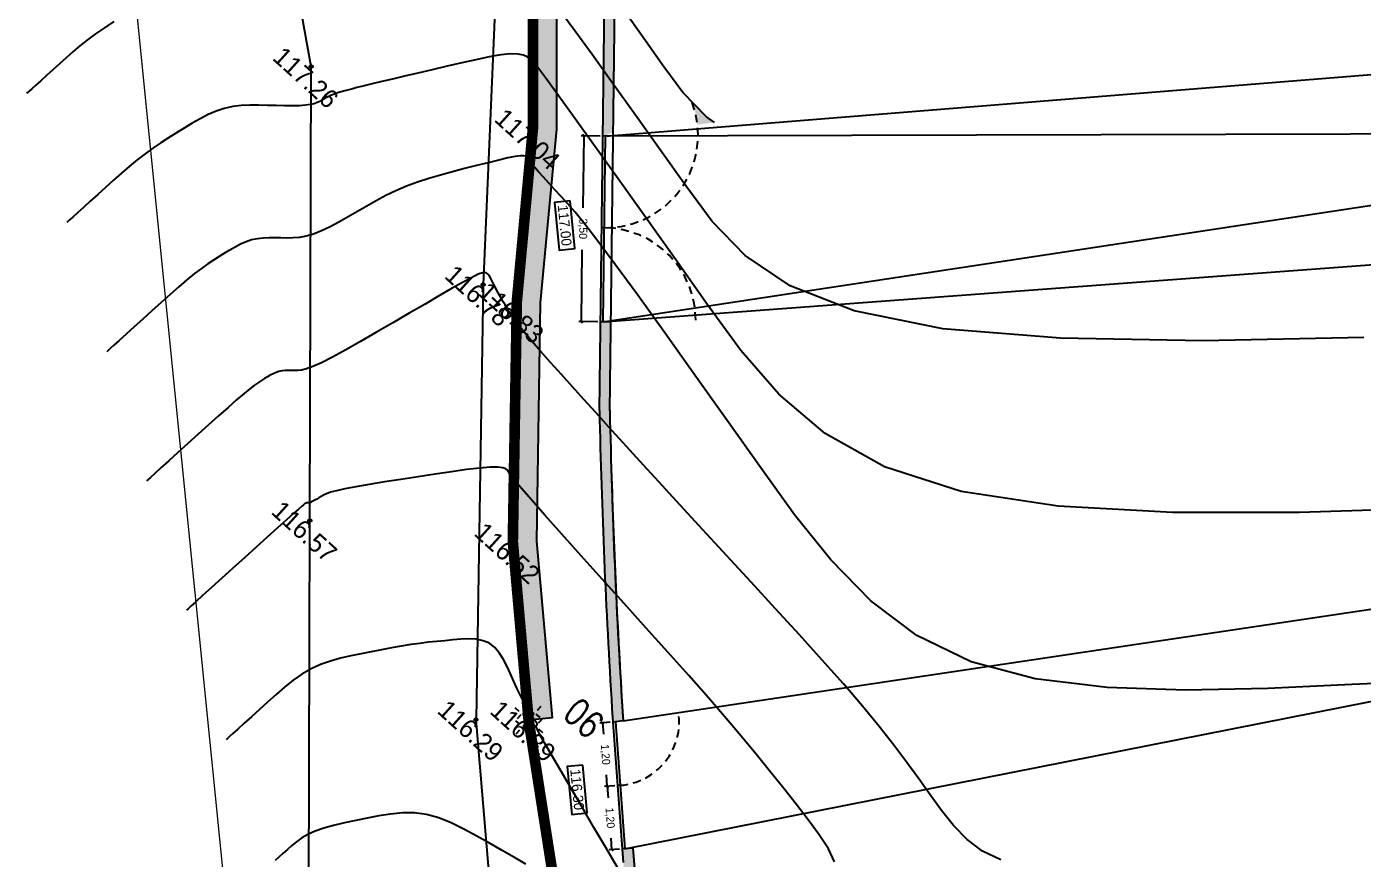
# Model space of a CAD drawing. Extents: x -85466713 to -87592, y -94413748 to -55832.
# Drawn here: x -196654.27 to -196629.07, y -55934.49 to -55918.78 of the extents above; entities that cross this region are included whole.
import ezdxf
from ezdxf.enums import TextEntityAlignment as Align

# ---------------------------------------------------------------- set-up
doc = ezdxf.new("R2010")
doc.units = 0
doc.header["$MEASUREMENT"] = 0
doc.header["$PDMODE"] = 34
doc.header["$PDSIZE"] = 0.05
doc.linetypes.add('ACAD_ISO04W100', pattern=[30, 24, -3, 0, -3])
doc.linetypes.add('DASHED', pattern=[70, 50, -20])
for name, color, linetype in [('0_coordinates', 1, 'Continuous'), ('0_PROP.aux', 6, 'Continuous'), ('0_PROP.aux.cotas', 30, 'Continuous'), ('0_PROP.corte', 10, 'Continuous'), ('0_PROP.trama', 251, 'Continuous'), ('0_PROP.vista4', 140, 'Continuous'), ('0_PROPfinal', 4, 'Continuous'), ('CV', 8, 'Continuous'), ('CVD', 6, 'Continuous'), ('LEVTP_BERMA', 6, 'Continuous'), ('LEVTP_EDIF', 3, 'Continuous'), ('LEVTP_MURO', 1, 'Continuous'), ('POINTS', 2, 'Continuous'), ('Z', 1, 'Continuous')]:
    doc.layers.add(name, color=color, linetype=linetype)
doc.layers.add('0_folha', color=7, linetype='Continuous', lineweight=9)
doc.layers.add('0_Limites_Terreno', color=30, linetype='DASHED', lineweight=35)
doc.styles.add('coordinates', font='romans', dxfattribs={"width": 0.8})
doc.styles.add('creativespace', font='GOTHIC.TTF')
doc.dimstyles.new('creativespace', dxfattribs={"dimtxt": 0.15, "dimasz": 0.05, "dimexe": 0.05, "dimexo": 0.05, "dimgap": 0.2, "dimtad": 0, "dimtoh": 1, "dimzin": 1, "dimtxsty": 'creativespace', "dimblk": 'OBLIQUE', "dimcen": 0, "dimclrd": 251, "dimclre": 256, "dimclrt": 30, "dimazin": 3, "dimtfac": 1, "dimtmove": 0, "dimatfit": 3, "dimldrblk": 'OBLIQUE', "dimfxl": 1, "dimlwd": -1, "dimlwe": -1, "dimarcsym": 0})

# ---------------------------------------------------------------- blocks, each defined once
blk = doc.blocks.new('_Oblique')
at = {"color": 0, "linetype": 'ByBlock', "lineweight": -2}
blk.add_line((-0.5, -0.5), (0.5, 0.5), dxfattribs=at)
blk = doc.blocks.new('*D141')
at = {"layer": '0_PROP.aux.cotas', "color": 251, "transparency": 16777216}
for p, q in [((-87805.21707470418, -65588.4900355509), (-87799.05497727293, -65594.0618287219)), ((-87792.2369099741, -65600.2267524737), (-87798.39900740536, -65594.6549593027))]:
    blk.add_line(p, q, dxfattribs=at)
at = {"layer": 'DEFPOINTS', "color": 0, "transparency": 16777216}
for p in [(-87805.21707470415, -65588.4900355509), (-87792.23690997408, -65600.2267524737), (-87792.23690997409, -65600.22675247371)]:
    blk.add_point(p, dxfattribs=at)
at = {"layer": '0_PROP.aux.cotas', "color": 251, "transparency": 16777216, "xscale": 0.05, "yscale": 0.05, "zscale": 0.05}
for p, rotation in [((-87805.21707470418, -65588.4900355509), 137.879987064216), ((-87792.2369099741, -65600.2267524737), 317.8799870642161)]:
    blk.add_blockref('_Oblique', p, dxfattribs=dict(at, rotation=rotation))
at = {"layer": '0_PROP.aux.cotas', "color": 30, "transparency": 16777216, "insert": (-87798.72699233913, -65594.3583940123), "char_height": 0.15, "attachment_point": 5, "rotation": 317.87998706421604, "style": 'creativespace'}
blk.add_mtext('17,50', dxfattribs=at)
blk = doc.blocks.new('*D164')
at = {"layer": '0_PROP.aux.cotas', "transparency": 16777216}
for p, q in [((-87820.23791385659, -65604.39490010693), (-87820.5091695417, -65604.63426000957)), ((-87817.92178744974, -65607.01966076402), (-87818.19304313486, -65607.25902066665))]:
    blk.add_line(p, q, dxfattribs=at)
at = {"layer": '0_PROP.aux.cotas', "color": 251, "transparency": 16777216}
for p, q in [((-87820.4716787907, -65604.60117763377), (-87819.5752834611, -65605.6170216686)), ((-87818.15555238385, -65607.22593829085), (-87819.05194771344, -65606.21009425602))]:
    blk.add_line(p, q, dxfattribs=at)
at = {"layer": 'DEFPOINTS', "color": 0, "transparency": 16777216}
for p in [(-87820.4716787907, -65604.60117763375), (-87820.20042310558, -65604.36181773113), (-87817.88429669873, -65606.98657838821)]:
    blk.add_point(p, dxfattribs=at)
at = {"layer": '0_PROP.aux.cotas', "color": 251, "transparency": 16777216, "xscale": 0.05, "yscale": 0.05, "zscale": 0.05}
for p, rotation in [((-87820.4716787907, -65604.60117763377), 131.4256430822428), ((-87818.15555238385, -65607.22593829085), 311.4256430822428)]:
    blk.add_blockref('_Oblique', p, dxfattribs=dict(at, rotation=rotation))
at = {"layer": '0_PROP.aux.cotas', "color": 30, "transparency": 16777216, "insert": (-87819.31361558726, -65605.91355796231), "char_height": 0.15, "attachment_point": 5, "rotation": 311.4256430822428, "style": 'creativespace'}
blk.add_mtext('3,50', dxfattribs=at)
blk = doc.blocks.new('*D165')
at = {"layer": '0_PROP.aux.cotas', "transparency": 16777216}
for p, q in [((-87812.6778923293, -65612.4644968251), (-87812.81436636759, -65612.607556801)), ((-87811.80931303212, -65613.29309003243), (-87811.9457870704, -65613.43615000832))]:
    blk.add_line(p, q, dxfattribs=at)
at = {"layer": '0_PROP.aux.cotas', "color": 251, "transparency": 16777216}
for p, q in [((-87812.77985359258, -65612.57137851519), (-87812.62363993867, -65612.72040068616)), ((-87811.9112742954, -65613.39997172252), (-87812.0674879493, -65613.25094955156))]:
    blk.add_line(p, q, dxfattribs=at)
at = {"layer": 'DEFPOINTS', "color": 0, "transparency": 16777216}
for p in [(-87812.6433795543, -65612.42831853931), (-87811.9112742954, -65613.39997172252), (-87811.77480025713, -65613.25691174663)]:
    blk.add_point(p, dxfattribs=at)
at = {"layer": '0_PROP.aux.cotas', "color": 251, "transparency": 16777216, "xscale": 0.05, "yscale": 0.05, "zscale": 0.05}
for p, rotation in [((-87812.77985359258, -65612.57137851519), 136.3496626950726), ((-87811.9112742954, -65613.39997172252), 316.3496626950726)]:
    blk.add_blockref('_Oblique', p, dxfattribs=dict(at, rotation=rotation))
at = {"layer": '0_PROP.aux.cotas', "color": 30, "transparency": 16777216, "insert": (-87812.34556394399, -65612.98567511886), "char_height": 0.15, "attachment_point": 5, "rotation": 316.34966269507265, "style": 'creativespace'}
blk.add_mtext('1,20', dxfattribs=at)
blk = doc.blocks.new('*D166')
at = {"layer": '0_PROP.aux.cotas', "transparency": 16777216}
for p, q in [((-87811.8093130321, -65613.29309003243), (-87811.94578707042, -65613.43615000835)), ((-87810.94103417335, -65614.12139663233), (-87811.07750821166, -65614.26445660825))]:
    blk.add_line(p, q, dxfattribs=at)
at = {"layer": '0_PROP.aux.cotas', "color": 251, "transparency": 16777216}
for p, q in [((-87811.91127429542, -65613.39997172255), (-87811.75521086073, -65613.54885058981)), ((-87811.04299543666, -65614.22827832245), (-87811.19905887135, -65614.0793994552))]:
    blk.add_line(p, q, dxfattribs=at)
at = {"layer": 'DEFPOINTS', "color": 0, "transparency": 16777216}
for p in [(-87811.77480025713, -65613.25691174663), (-87810.90652139837, -65614.08521834655), (-87811.04299543668, -65614.22827832247)]:
    blk.add_point(p, dxfattribs=at)
at = {"layer": '0_PROP.aux.cotas', "color": 251, "transparency": 16777216, "xscale": 0.05, "yscale": 0.05, "zscale": 0.05}
for p, rotation in [((-87811.91127429542, -65613.39997172255), 136.3496626966588), ((-87811.04299543666, -65614.22827832245), 316.3496626966588)]:
    blk.add_blockref('_Oblique', p, dxfattribs=dict(at, rotation=rotation))
at = {"layer": '0_PROP.aux.cotas', "color": 30, "transparency": 16777216, "insert": (-87811.47713486603, -65613.81412502252), "char_height": 0.15, "attachment_point": 5, "rotation": 316.3496626966588, "style": 'creativespace'}
blk.add_mtext('1,20', dxfattribs=at)
blk = doc.blocks.new('mk_02')
at = {"linetype": 'ACAD_ISO04W100', "ltscale": 0.001}
for points in [[(-0.25, 0.25), (0, 0.25), (0, 0), (-0.25, 0)], [(0.25, -0.25), (0, -0.25), (0, 0), (0.25, 0)]]:
    blk.add_hatch(color=9, dxfattribs=at).paths.add_polyline_path(points)
for p, q in [((0, -0.5), (0, 0.5)), ((-0.5, 0), (0.5, 0)), ((-0.25, 0.25), (0.25, 0.25)), ((-0.25, 0.25), (-0.25, -0.25)), ((0.25, 0.25), (0.25, -0.25)), ((-0.25, -0.25), (0.25, -0.25))]:
    blk.add_line(p, q, dxfattribs=at)
blk = doc.blocks.new('20240619.EP_LA_V04s.muro')
at = {"layer": '0_PROP.trama'}
h = blk.add_hatch(color=256, dxfattribs=at)
h.dxf.hatch_style = 1
edge = h.paths.add_edge_path()
edge.add_line((-87812.6433795543, -65612.42831853931), (-87812.51844189655, -65612.28171976692))
edge.add_arc((-87704.14765399089, -65501.4081540243), 155.0392700311026, 223.8976485634946, 225.6540299730254, ccw=False)
edge.add_line((-87815.86578429029, -65608.90808246234), (-87816.01011405612, -65609.04653432651))
edge.add_arc((-87722.83421558904, -65519.65205784616), 129.1244379671906, 223.8134518173412, 225.9310006975266)
edge = h.paths.add_edge_path()
edge.add_line((-87810.77080004157, -65613.94294737486), (-87810.90652139836, -65614.08521834655))
edge.add_arc((-87718.16673759412, -65515.24201291452), 135.5383589989754, 226.8247030543718, 233.0253626053064)
edge.add_line((-87799.6878340959, -65623.52385619991), (-87799.56751517074, -65623.36409589119))
edge.add_arc((-87717.45314874478, -65514.3448555183), 136.4842992619217, 226.8646259028792, 233.0125803918554, ccw=False)
h.paths.add_polyline_path([(-87820.69944182342, -65603.50202374249), (-87820.69069029778, -65603.50394451628), (-87824.7609922158, -65598.8912566276), (-87824.9109552192, -65599.02358613157), (-87820.20042311444, -65604.36181774843), (-87820.10508706793, -65604.17557893261)])
edge = h.paths.add_edge_path()
edge.add_line((-87819.024645367, -65603.0026795664), (-87818.8114989262, -65602.75357224893))
edge.add_line((-87818.8114989262, -65602.75357224893), (-87818.99399999989, -65602.78000000003))
edge.add_line((-87818.99399999989, -65602.78000000003), (-87819.3774974493, -65602.75423376515))
edge.add_line((-87819.3774974493, -65602.75423376517), (-87819.38079857561, -65602.76068251021))
edge.add_arc((-87820.17594142118, -65604.31399279949), 1.744999999905353, 48.717779373311885, 62.89199661738752, ccw=False)
h = blk.add_hatch(color=256, dxfattribs=at)
h.dxf.hatch_style = 1
h.paths.add_polyline_path([(-87816.6320383503, -65608.11142695553), (-87817.73830107918, -65606.85774976057), (-87817.88429669874, -65606.9865783882), (-87816.77584229941, -65608.24273930352, 0.00203490478042452), (-87816.0101592119, -65609.04657764325), (-87815.86964777723, -65608.91178860686, -0.002029024396710878)])
at = {"layer": 'LEVTP_EDIF', "linetype": 'Continuous'}
h = blk.add_hatch(dxfattribs=at)
h.set_pattern_fill('GRAVEL', color=5, scale=0.5999999999999999, angle=1.858080044910986e-10)
h.set_pattern_definition([(228.0127875041858, (70.15198382313247, 54.19177823541395), (-4.799999999982525, -5.400000000015568), [0.08072159999999999, -7.991452828244219]), (184.9697407281858, (70.0979838231433, 54.13177823539445), (7.199999999998039, 0.6000000000233698), [0.1385208, -13.713554856738]), (132.5104470781858, (69.95998382315156, 54.11977823540656), (6.000000000021473, -6.599999999980461), [0.09767279999999998, -9.669619557659818]), (267.2736890061857, (69.72598382312572, 53.96977823541238), (0.5999999999611001, 12.00000000000195), [0.1261427999999999, -12.48813482497739]), (292.8336541781858, (69.71998382314632, 53.84377823539398), (-3.000000000023341, 7.199999999990288), [0.1236929999999999, -12.24562387685297]), (357.2736890061857, (69.767983823127, 53.72977823540714), (-12.00000000000196, 0.599999999961101), [0.1261427999999998, -12.48813482497739]), (37.6942404668858, (69.89398382313084, 53.72377823541319), (-7.799999999980542, -6.000000000025278), [0.1668174, -16.5149091293496]), (72.25532837508581, (70.02598382312863, 53.82577823539759), (4.199999999957209, 13.20000000001362), [0.1574927999999998, -15.59179289808803]), (121.4295656151858, (70.0739838231384, 53.97577823542088), (-4.800000000025307, 7.799999999984426), [0.12657, -12.5304438658374]), (175.2363583091858, (70.00798382314679, 54.0837782354065), (6.600000000001936, -0.5999999999786203), [0.1444992, -7.08045754727538]), (222.3974377981858, (69.863983823132, 54.09577823540894), (-7.199999999978575, -6.600000000023332), [0.1868688, -18.50002500287694]), (138.8140748341858, (70.31998382315214, 53.96377823541843), (-4.200000000011694, 3.59999999998638), [0.06378059999999994, -6.314306887640816]), (171.4692343901858, (70.27198382314236, 54.00577823539788), (7.800000000003889, -1.199999999974702), [0.1213422, -12.0129068496942]), (225.0000000001858, (70.15198382314702, 54.02377823542338), (1.945665850655587e-12, -0.5999999999999598), [0.08485259999999997, -0.7636755374238599]), (203.1985905141858, (70.10998382314574, 54.09577823540894), (2.999999999996102, 1.200000000009714), [0.04569479999999997, -4.523769063518336]), (291.8014094861858, (70.06798382312991, 54.07777823540528), (-0.6000000000056478, 1.799999999998116), [0.06462179999999998, -3.1664770842807]), (30.96375653228579, (70.0919838231348, 54.0177782354076), (1.79999999999614, 1.200000000005825), [0.1049574, -3.393613736907179]), (161.5650511771858, (70.18198382314586, 54.07177823541133), (1.200000000001952, -0.5999999999960945), [0.07589459999999995, -1.821471996101039]), (16.38954033418579, (69.71998382313177, 54.077778235398), (5.999999999994142, 1.800000000019484), [0.10632, -10.52570708800164]), (70.34617594208581, (69.82198382314527, 54.10777823538956), (-2.39999999997933, -6.60000000000982), [0.08919659999999996, -8.830444648391396]), (293.1985905141857, (70.18198382314586, 54.19177823540667), (-1.200000000009711, 2.999999999996104), [0.09138899999999997, -4.478074863518338]), (343.6104596661858, (70.21798382315319, 54.10777823540411), (-6.000000000005816, 1.799999999980568), [0.10632, -10.52570708800139]), (339.4439547801857, (69.71998382313177, 53.70577823540225), (-3.000000000003913, 1.199999999990286), [0.1025279999999999, -5.023874247190493]), (294.7751405691858, (69.81598382313678, 53.66977823539492), (-3.000000000021406, 6.599999999990271), [0.08590679999999994, -8.504785837965592]), (66.80140948658581, (70.18798382312525, 53.59177823539358), (1.19999999999026, 3.000000000003873), [0.09138899999999994, -4.478074863518336]), (17.35402463648581, (70.22398382314714, 53.67577823541069), (-7.799999999992203, -2.400000000025272), [0.1005786, -9.957254168544]), (69.44395478058581, (69.89398382314539, 53.59177823540813), (-1.199999999990276, -3.000000000003864), [0.05126399999999997, -5.075138247190496]), (101.3099324741858, (70.15198382314702, 53.5917782354154), (-0.6000000000077612, 2.399999999998061), [0.03059399999999999, -3.028817708155679]), (165.9637565321858, (70.14598382313852, 53.62177823541424), (1.800000000001921, -0.5999999999941634), [0.123693, -2.35017037537062]), (186.0090059571858, (70.02598382312863, 53.65177823539852), (5.999999999998082, 0.6000000000194472), [0.11463, -11.34835390472568]), (303.6900675261858, (70.0919838231348, 53.96377823541116), (-0.6000000000038836, 1.199999999998046), [0.0865331999999999, -2.076797565278397]), (353.1572265871857, (70.13998382313002, 53.89177823540376), (10.2000000000039, -1.199999999966955), [0.1510763999999999, -14.95653757441698]), (60.9453959010858, (70.28998382313875, 53.87377823541465), (-2.399999999986365, -4.200000000007768), [0.06177359999999999, -6.1156044845922]), (90, (70.31998382313759, 53.92777823539654), (-0.6000000000019455, 0.5999999999980542), [0.03599999999999998, -0.5639999999999997]), (120.2564371641858, (70.01398382312618, 53.66977823540947), (2.400000000013625, -4.199999999992222), [0.08335439999999995, -8.252111993669875]), (48.0127875043858, (69.97198382313945, 53.74177823538776), (4.799999999982488, 5.400000000015551), [0.1614432, -7.910731228244217]), (1.858048239364172e-10, (70.07998382313235, 53.86177823539765), (0.5999999999980543, 0.6000000000019458), [0.1559999999999999, -0.4439999999999999]), (325.3048464691859, (70.23598382314958, 53.86177823540493), (6.000000000013702, -4.199999999980436), [0.09486839999999995, -9.391964580505192]), (254.0546040991858, (70.31398382314364, 53.80777823540848), (-0.5999999999922396, -2.400000000001948), [0.08736119999999999, -4.280704733568299]), (207.6459753641858, (70.28998382313875, 53.72377823541319), (-11.39999999998051, -6.000000000036997), [0.142239, -14.08168450935564]), (175.4260787401858, (70.16398382314947, 53.6577782354143), (-7.800000000001917, 0.5999999999747057), [0.1504794, -14.89744404478134])])
h.paths.add_polyline_path([(-87825.18458766848, -65600.14966508641), (-87824.37208262112, -65599.13175145964), (-87824.73314082467, -65598.85493005376), (-87824.8849999999, -65599.05300000007), (-87825.77499999988, -65600.16800000006), (-87821.28199999988, -65605.13100000005), (-87819.30999999985, -65607.76400000002), (-87816.32299999986, -65611.17700000003), (-87813.84899999984, -65613.46800000002), (-87813.54324775725, -65613.13782494623), (-87815.99992235086, -65610.8628688048), (-87818.96008898978, -65607.48052908649), (-87820.93435922428, -65604.84449788596)])
at = {"layer": '0_folha'}
blk.add_line((-87766.48383271882, -65664.44762647664), (-87843.7766114021, -65594.50269956491), dxfattribs=at)
at = {"layer": '0_Limites_Terreno', "ltscale": 0.02, "const_width": 0.2, "flags": 128}
blk.add_lwpolyline([(-87781.7809999999, -65601.29000000004), (-87775.5119999999, -65593.67300000004), (-87769.8259999999, -65586.05500000004), (-87769.14541639692, -65585.07488498781), (-87800.25799999994, -65566.9320000001), (-87824.8849999999, -65599.05300000004), (-87825.77499999989, -65600.16800000005), (-87821.2819999999, -65605.13100000004), (-87819.3099999999, -65607.76400000004), (-87816.3229999999, -65611.17700000004), (-87813.8489999999, -65613.46800000004), (-87811.4699999999, -65615.39200000005), (-87806.5769999999, -65618.91200000004), (-87801.0909999999, -65622.49700000005), (-87799.78743427807, -65623.34885619997), (-87798.53999999989, -65622.93500000004), (-87796.1679999999, -65620.22000000004), (-87792.1579999999, -65615.61900000005), (-87787.5719999999, -65608.83700000004)], close=True, dxfattribs=at)
at = {"layer": '0_PROP.aux', "linetype": 'DASHED', "ltscale": 0.003}
for centre, radius, start, end in [((-87820.17594142124, -65604.31399279957), 1.745, 311.4256433782842, 62.89199661624082), ((-87817.86665534625, -65606.93100153765), 1.745, 42.10569963270952, 131.4256445712114), ((-87812.60994986366, -65612.39327560517), 1.200415219255521, 316.349662705738, 50.63836614153852)]:
    blk.add_arc(centre, radius, start, end, dxfattribs=at)
at = {"layer": '0_PROP.aux.cotas'}
for points in [[(-87819.83893929508, -65605.67960879933), (-87820.03630740137, -65605.89771081229), (-87819.36836141408, -65606.50882562187), (-87819.17099330778, -65606.29072360888)], [(-87812.52293719689, -65613.41251008515), (-87812.72030530318, -65613.63061209812), (-87812.05235931589, -65614.2417269077), (-87811.85499120959, -65614.0236248947)]]:
    blk.add_lwpolyline(points, close=True, dxfattribs=at)
at = {"layer": '0_PROP.corte', "linetype": 'Continuous'}
for points in [[(-87816.77584229938, -65608.24273930355), (-87824.91808035875, -65599.01551153522)], [(-87816.62984667982, -65608.11391067592), (-87824.77208473919, -65598.88668290761)], [(-87817.84680594761, -65606.95349601253), (-87820.17594142124, -65604.31399279957)], [(-87819.02136649915, -65605.62242000399), (-87819.05885724998, -65605.65550237997)], [(-87817.73830107918, -65606.85774976059), (-87817.88429669874, -65606.98657838821)], [(-87812.82899481233, -65612.25124830232), (-87810.72060570192, -65614.26257519086)], [(-87812.5184418961, -65612.28171976638), (-87812.6433795543, -65612.4283185393)], [(-87812.60994986366, -65612.39327560517), (-87810.87309170746, -65614.05017541209)], [(-87811.74137056622, -65613.22186881216), (-87811.77480025712, -65613.2569117466)], [(-87810.77080004157, -65613.94294737486), (-87810.90652139836, -65614.08521834653)]]:
    blk.add_lwpolyline(points, dxfattribs=at)
for centre, radius, start, end in [((-87717.63715003777, -65514.57638510625), 136.1939498133252, 223.3742244969445, 225.8401109706687), ((-87717.63715000093, -65514.57638507024), 136.3886587147308, 223.3742244973074, 225.7376006886203), ((-87709.18071360659, -65506.16693625262), 148.1183086874013, 223.9211266378817, 225.7596195425816), ((-87717.02998137688, -65513.84164037816), 137.1408500278946, 226.8791828750208, 232.9978499387523)]:
    blk.add_arc(centre, radius, start, end, dxfattribs=at)
at = {"layer": '0_PROP.vista4', "linetype": 'Continuous'}
for points in [[(-87804.16696016923, -65587.33033000457), (-87820.16107455692, -65604.3308407402)], [(-87817.84681681034, -65606.95350559738), (-87802.8224052187, -65588.54679995184), (-87820.20042311442, -65604.36181774843)], [(-87817.84680594761, -65606.95349601253), (-87801.47848251084, -65589.76383995295)], [(-87812.51844189655, -65612.28171976692), (-87797.21333572463, -65593.6235198002)], [(-87810.87309170746, -65614.05017541209), (-87796.2861464056, -65594.46257768659)]]:
    blk.add_lwpolyline(points, dxfattribs=at)
at = {"layer": 'CV', "linetype": 'Continuous'}
for points in [[(-87807.77999999985, -65611.58000000002, 0), (-87808.02499999983, -65611.476, 0), (-87808.33099999985, -65611.39300000001, 0), (-87808.67699999985, -65611.323, 0), (-87809.04199999984, -65611.25900000002, 0), (-87809.04199999984, -65611.25900000002, 0), (-87809.41299999985, -65611.19700000001, 0), (-87809.79399999985, -65611.13500000001, 0), (-87810.19499999986, -65611.073, 0), (-87810.62599999984, -65611.01000000001, 0), (-87811.09699999985, -65610.94700000001, 0), (-87811.09699999985, -65610.94700000001, 0), (-87811.61499999985, -65610.88400000002, 0), (-87812.17199999985, -65610.82000000004, 0), (-87812.75999999983, -65610.75700000001, 0), (-87813.36799999984, -65610.69300000003, 0), (-87813.98499999984, -65610.62900000002, 0), (-87813.98499999984, -65610.62900000002, 0), (-87814.60099999985, -65610.56600000002, 0), (-87815.19299999987, -65610.50400000004, 0), (-87815.73799999987, -65610.44700000001, 0), (-87816.21399999986, -65610.39600000004, 0), (-87816.59599999984, -65610.35300000003, 0), (-87816.59599999984, -65610.35300000003, 0), (-87816.86899999986, -65610.32000000004, 0), (-87817.04899999985, -65610.29600000003, 0), (-87817.15899999985, -65610.27800000002, 0), (-87817.22199999985, -65610.26400000005, 0), (-87817.26199999984, -65610.25200000004, 0), (-87817.26199999984, -65610.25200000004, 0), (-87817.29999999987, -65610.24200000003, 0), (-87817.34399999987, -65610.24300000005, 0), (-87817.40099999985, -65610.26500000001, 0), (-87817.47899999986, -65610.31900000005, 0), (-87817.58499999988, -65610.41500000004, 0), (-87817.58499999988, -65610.41500000004, 0), (-87817.72199999983, -65610.56100000005, 0), (-87817.88599999985, -65610.74900000004, 0), (-87818.07099999985, -65610.97000000003, 0), (-87818.26899999985, -65611.21200000006, 0), (-87818.47499999986, -65611.46400000007, 0), (-87818.47499999986, -65611.46400000007, 0), (-87818.67999999985, -65611.71600000004, 0), (-87818.87699999983, -65611.96100000004, 0), (-87819.05899999986, -65612.18900000004, 0), (-87819.21799999985, -65612.39100000006, 0), (-87819.34699999983, -65612.56100000005, 0), (-87819.34699999983, -65612.56100000005, 0), (-87819.43899999984, -65612.69200000004, 0), (-87819.50099999984, -65612.78900000005, 0), (-87819.53999999983, -65612.86200000005, 0), (-87819.56399999984, -65612.91800000003, 0), (-87819.57999999984, -65612.96600000004, 0), (-87819.57999999984, -65612.96600000004, 0), (-87819.59499999986, -65613.01200000005, 0), (-87819.60899999984, -65613.05700000003, 0), (-87819.62299999985, -65613.09800000003, 0), (-87819.63499999983, -65613.13400000005, 0), (-87819.64599999983, -65613.16300000003, 0), (-87819.64599999983, -65613.16300000003, 0), (-87819.65499999984, -65613.18500000006, 0), (-87819.66299999984, -65613.20000000004, 0), (-87819.66899999985, -65613.21000000005, 0), (-87819.67499999984, -65613.21600000004, 0), (-87819.67999999985, -65613.22100000005, 0), (-87819.67999999985, -65613.22100000005, 0), (-87819.68599999984, -65613.22600000005, 0), (-87819.69099999983, -65613.23000000004, 0), (-87819.69599999985, -65613.23500000004, 0), (-87819.69999999984, -65613.24000000005, 0), (-87819.70399999984, -65613.24600000004, 0), (-87819.70399999984, -65613.24600000004, 0), (-87819.70799999985, -65613.25200000004, 0), (-87819.70999999985, -65613.25800000003, 0), (-87819.71299999984, -65613.26500000004, 0), (-87819.71499999982, -65613.27200000003, 0), (-87819.71699999983, -65613.27900000007, 0), (-87819.71699999983, -65613.27900000007, 0), (-87819.71999999986, -65613.28800000003, 0), (-87819.72299999985, -65613.30800000005, 0), (-87819.72899999985, -65613.35200000004, 0), (-87819.73699999985, -65613.43000000002, 0), (-87819.75099999983, -65613.55400000006, 0), (-87819.75099999983, -65613.55400000006, 0), (-87819.76899999985, -65613.73300000004, 0), (-87819.79199999984, -65613.95800000004, 0), (-87819.81899999984, -65614.21700000006, 0), (-87819.84699999983, -65614.49900000007, 0), (-87819.87699999983, -65614.79300000006, 0), (-87819.87699999983, -65614.79300000006, 0), (-87819.90599999984, -65615.08700000003, 0), (-87819.93499999982, -65615.36900000006, 0), (-87819.96099999984, -65615.62800000003, 0), (-87819.98299999985, -65615.85100000002, 0), (-87820.00099999981, -65616.02600000004, 0), (-87820.00099999981, -65616.02600000004, 0), (-87820.01299999983, -65616.14700000003, 0), (-87820.01999999984, -65616.22000000006, 0), (-87820.02399999983, -65616.25700000004, 0)], [(-87807.00799999989, -65597.549, 0), (-87809.22199999989, -65599.62900000002, 0), (-87811.24399999989, -65601.39800000002, 0), (-87813.00999999986, -65602.75300000003, 0), (-87813.00999999986, -65602.75300000003, 0), (-87814.47599999988, -65603.62500000003, 0), (-87815.68499999987, -65604.08300000001, 0), (-87816.70199999987, -65604.23000000004, 0), (-87817.59099999987, -65604.17000000004, 0), (-87818.41499999986, -65604.00600000005, 0), (-87818.41499999986, -65604.00600000005, 0), (-87819.22499999989, -65603.82700000005, 0), (-87820.00699999987, -65603.65400000007, 0), (-87820.73599999986, -65603.49400000006, 0), (-87821.38499999986, -65603.35500000004, 0), (-87821.92599999986, -65603.24200000003, 0), (-87821.92599999986, -65603.24200000003, 0), (-87822.34299999988, -65603.16000000006, 0)], [(-87810.74099999983, -65614.40700000004, 0), (-87811.15699999983, -65614.27500000002, 0), (-87811.57799999985, -65614.14300000001, 0), (-87811.57799999985, -65614.14300000001, 0), (-87811.99799999985, -65614.011, 0), (-87812.40099999984, -65613.88500000001, 0), (-87812.76899999983, -65613.76800000001, 0), (-87813.08699999984, -65613.66600000003, 0), (-87813.33599999984, -65613.58500000002, 0), (-87813.33599999984, -65613.58500000002, 0), (-87813.50599999983, -65613.52700000003, 0), (-87813.60699999984, -65613.48900000003, 0), (-87813.65699999983, -65613.46600000001, 0), (-87813.67299999985, -65613.45400000003, 0), (-87813.67199999985, -65613.44600000003, 0), (-87813.67199999985, -65613.44600000003, 0), (-87813.66799999985, -65613.43900000001, 0), (-87813.66599999984, -65613.43200000003, 0), (-87813.66599999984, -65613.426, 0), (-87813.67099999984, -65613.41900000002, 0), (-87813.68099999984, -65613.41300000003, 0), (-87813.68099999984, -65613.41300000003, 0), (-87813.69799999984, -65613.40700000004, 0), (-87813.72099999983, -65613.40100000001, 0), (-87813.74799999985, -65613.39600000001, 0), (-87813.77799999985, -65613.39100000003, 0), (-87813.80899999985, -65613.38500000001, 0), (-87813.80899999985, -65613.38500000001, 0), (-87813.84199999983, -65613.38000000003, 0), (-87813.87799999985, -65613.37200000003, 0), (-87813.92399999984, -65613.35900000003, 0), (-87813.98299999985, -65613.34000000003, 0), (-87814.05999999984, -65613.31200000003, 0), (-87814.05999999984, -65613.31200000003, 0), (-87814.15799999985, -65613.27400000003, 0), (-87814.27399999984, -65613.22600000002, 0), (-87814.40299999985, -65613.17200000005, 0), (-87814.54199999984, -65613.11300000004, 0), (-87814.68399999985, -65613.05200000003, 0), (-87814.68399999985, -65613.05200000003, 0), (-87814.82699999983, -65612.99200000003, 0), (-87814.96899999984, -65612.93900000001, 0), (-87815.10699999984, -65612.90000000002, 0), (-87815.24099999983, -65612.88100000002, 0), (-87815.36799999984, -65612.89000000004, 0), (-87815.36799999984, -65612.89000000004, 0), (-87815.48799999987, -65612.93200000003, 0), (-87815.60199999984, -65613.00100000002, 0), (-87815.71099999984, -65613.09100000004, 0), (-87815.81699999984, -65613.19500000004, 0), (-87815.92099999984, -65613.30600000004, 0), (-87815.92099999984, -65613.30600000004, 0), (-87816.02499999983, -65613.41800000003, 0), (-87816.12899999984, -65613.53200000004, 0), (-87816.23499999984, -65613.65000000002, 0), (-87816.34199999983, -65613.77400000003, 0), (-87816.45199999983, -65613.90500000003, 0), (-87816.45199999983, -65613.90500000003, 0), (-87816.56399999984, -65614.04500000004, 0), (-87816.67899999984, -65614.19300000003, 0), (-87816.79499999984, -65614.34600000002, 0), (-87816.91199999984, -65614.50400000004, 0), (-87817.02999999984, -65614.66300000003, 0), (-87817.02999999984, -65614.66300000003, 0), (-87817.14699999984, -65614.82200000004, 0), (-87817.25999999983, -65614.98400000003, 0), (-87817.36599999983, -65615.15000000002, 0), (-87817.45999999985, -65615.32300000003, 0), (-87817.53899999984, -65615.50300000003, 0), (-87817.53899999984, -65615.50300000003, 0), (-87817.59899999984, -65615.69400000005, 0), (-87817.64399999983, -65615.89200000002, 0), (-87817.67799999984, -65616.09700000004, 0), (-87817.70399999982, -65616.30600000004, 0), (-87817.72599999982, -65616.51800000004, 0), (-87817.72599999982, -65616.51800000004, 0), (-87817.74699999983, -65616.72800000003, 0), (-87817.76699999982, -65616.92900000003, 0), (-87817.78599999982, -65617.11400000006, 0), (-87817.80199999982, -65617.27400000003, 0), (-87817.81399999984, -65617.39900000006, 0), (-87817.81399999984, -65617.39900000006, 0), (-87817.82299999983, -65617.48500000004, 0), (-87817.82799999983, -65617.53700000004, 0), (-87817.83099999983, -65617.56400000004, 0)], [(-87803.85099999988, -65599.02900000001, 0), (-87805.69599999988, -65600.80799999999, 0), (-87807.47399999987, -65602.41700000002, 0), (-87809.15099999987, -65603.774, 0), (-87810.69199999986, -65604.79300000003, 0), (-87810.69199999986, -65604.79300000003, 0), (-87812.07699999986, -65605.41900000002, 0), (-87813.32599999986, -65605.70800000001, 0), (-87814.47499999987, -65605.74400000004, 0), (-87815.55599999987, -65605.611, 0), (-87816.60299999987, -65605.39300000004, 0), (-87816.60299999987, -65605.39300000004, 0), (-87817.63899999988, -65605.16400000005, 0), (-87818.63499999986, -65604.94300000003, 0), (-87819.55199999988, -65604.74000000005, 0), (-87820.35299999989, -65604.56400000004, 0), (-87820.99699999986, -65604.42500000005, 0), (-87820.99699999986, -65604.42500000005, 0), (-87821.4579999999, -65604.32700000005, 0), (-87821.76299999989, -65604.26500000004, 0), (-87821.94999999987, -65604.23100000006, 0), (-87822.05999999988, -65604.21400000007, 0), (-87822.12999999989, -65604.20600000003, 0), (-87822.12999999989, -65604.20600000003, 0), (-87822.19399999987, -65604.20200000005, 0), (-87822.26199999986, -65604.20700000005, 0), (-87822.33799999987, -65604.23200000005, 0), (-87822.42599999986, -65604.28500000006, 0), (-87822.53099999987, -65604.37800000006, 0), (-87822.53099999987, -65604.37800000006, 0), (-87822.65299999987, -65604.51500000004, 0), (-87822.79199999984, -65604.69100000005, 0), (-87822.94299999988, -65604.89700000006, 0), (-87823.10199999987, -65605.12100000004, 0), (-87823.26499999987, -65605.35600000006, 0), (-87823.26499999987, -65605.35600000006, 0), (-87823.4279999999, -65605.59000000005, 0), (-87823.58599999986, -65605.81800000006, 0), (-87823.73399999987, -65606.03300000005, 0), (-87823.86799999987, -65606.22600000005, 0), (-87823.98299999988, -65606.39300000004, 0), (-87823.98299999988, -65606.39300000004, 0), (-87824.07499999987, -65606.52700000006, 0), (-87824.14699999985, -65606.63500000004, 0), (-87824.20499999987, -65606.72100000005, 0), (-87824.25399999987, -65606.79400000005, 0), (-87824.29799999986, -65606.86100000006, 0), (-87824.29799999986, -65606.86100000006, 0), (-87824.33999999985, -65606.92600000006, 0), (-87824.38199999987, -65606.99000000008, 0), (-87824.42099999987, -65607.05200000005, 0), (-87824.45699999986, -65607.11300000007, 0), (-87824.48799999988, -65607.17000000007, 0), (-87824.48799999988, -65607.17000000007, 0), (-87824.51399999988, -65607.22300000006, 0), (-87824.53599999986, -65607.27300000007, 0), (-87824.55399999986, -65607.32100000005, 0), (-87824.56899999987, -65607.36700000006, 0), (-87824.58399999987, -65607.41200000007, 0), (-87824.58399999987, -65607.41200000007, 0), (-87824.59899999987, -65607.45800000007, 0), (-87824.61899999986, -65607.50600000005, 0), (-87824.64699999987, -65607.55900000007, 0), (-87824.68899999987, -65607.62000000005, 0), (-87824.74799999988, -65607.69100000005, 0), (-87824.74799999988, -65607.69100000005, 0), (-87824.82799999986, -65607.77300000007, 0), (-87824.92599999986, -65607.86500000008, 0), (-87825.03799999985, -65607.96500000005, 0), (-87825.15799999986, -65608.07000000007, 0), (-87825.28199999985, -65608.17700000005, 0), (-87825.28199999985, -65608.17700000005, 0), (-87825.40699999986, -65608.28500000006, 0), (-87825.52899999986, -65608.39500000008, 0), (-87825.64499999987, -65608.51000000007, 0), (-87825.75099999984, -65608.63200000007, 0), (-87825.84599999984, -65608.76400000005, 0), (-87825.84599999984, -65608.76400000005, 0), (-87825.92599999985, -65608.90600000008, 0), (-87825.99499999985, -65609.05700000006, 0), (-87826.05399999986, -65609.21600000007, 0), (-87826.10699999984, -65609.37900000007, 0), (-87826.15699999983, -65609.54400000008, 0), (-87826.15699999983, -65609.54400000008, 0), (-87826.20699999985, -65609.71000000008, 0), (-87826.25499999986, -65609.87800000006, 0), (-87826.30099999985, -65610.04800000007, 0), (-87826.34299999985, -65610.22200000007, 0), (-87826.38099999985, -65610.40100000007, 0), (-87826.38099999985, -65610.40100000007, 0), (-87826.41299999985, -65610.58700000006, 0), (-87826.43999999986, -65610.77800000005, 0), (-87826.46399999986, -65610.97300000006, 0), (-87826.48599999983, -65611.17100000006, 0), (-87826.50599999985, -65611.37000000005, 0), (-87826.50599999985, -65611.37000000005, 0), (-87826.52599999984, -65611.56700000007, 0), (-87826.54499999984, -65611.75700000007, 0), (-87826.56199999983, -65611.93100000007, 0), (-87826.57799999986, -65612.08100000006, 0), (-87826.58899999986, -65612.20000000007, 0), (-87826.58899999986, -65612.20000000007, 0), (-87826.59799999985, -65612.28100000008, 0), (-87826.60299999984, -65612.33000000007, 0), (-87826.60499999984, -65612.35500000007, 0)], [(-87812.06699999984, -65615.519, 0), (-87812.30499999983, -65615.57100000003, 0), (-87812.56499999983, -65615.62800000003, 0), (-87812.83499999985, -65615.68600000002, 0), (-87812.83499999985, -65615.68600000002, 0), (-87813.10599999984, -65615.74600000001, 0), (-87813.37199999983, -65615.81100000002, 0), (-87813.62699999982, -65615.88500000001, 0), (-87813.86499999985, -65615.97400000005, 0), (-87814.08099999983, -65616.08300000001, 0), (-87814.08099999983, -65616.08300000001, 0), (-87814.26999999984, -65616.21400000004, 0), (-87814.43799999985, -65616.36400000003, 0), (-87814.58899999983, -65616.52900000004, 0), (-87814.72799999983, -65616.70300000004, 0), (-87814.86299999984, -65616.88300000003, 0), (-87814.86299999984, -65616.88300000003, 0), (-87814.99499999984, -65617.06200000003, 0), (-87815.12199999983, -65617.23900000003, 0), (-87815.23999999983, -65617.41000000003, 0), (-87815.34299999985, -65617.57300000003, 0), (-87815.42699999982, -65617.72400000002, 0), (-87815.42699999982, -65617.72400000002, 0), (-87815.48699999982, -65617.86200000005, 0), (-87815.52899999983, -65617.98900000003, 0), (-87815.55499999982, -65618.10800000004, 0), (-87815.57199999981, -65618.22100000002, 0), (-87815.58399999983, -65618.33000000002, 0), (-87815.58399999983, -65618.33000000002, 0), (-87815.59499999983, -65618.43900000004, 0), (-87815.60499999982, -65618.54400000005, 0), (-87815.61499999985, -65618.63900000005, 0)], [(-87805.47499999986, -65609.449, 0), (-87805.84199999986, -65609.555, 0), (-87806.20699999985, -65609.589, 0), (-87806.56899999987, -65609.56700000001, 0), (-87806.92899999986, -65609.508, 0), (-87807.28799999985, -65609.432, 0), (-87807.28799999985, -65609.432, 0), (-87807.64999999985, -65609.35200000001, 0), (-87808.02399999986, -65609.27300000002, 0), (-87808.42399999985, -65609.195, 0), (-87808.86199999985, -65609.12, 0), (-87809.35199999985, -65609.04800000001, 0), (-87809.35199999985, -65609.04800000001, 0), (-87809.90099999985, -65608.978, 0), (-87810.50099999984, -65608.91200000001, 0), (-87811.13899999986, -65608.848, 0), (-87811.80399999986, -65608.78500000003, 0), (-87812.47999999986, -65608.72300000003, 0), (-87812.47999999986, -65608.72300000003, 0), (-87813.15699999986, -65608.66100000002, 0), (-87813.81899999986, -65608.60100000002, 0), (-87814.45199999986, -65608.54300000003, 0), (-87815.04099999985, -65608.48800000001, 0), (-87815.57199999985, -65608.43800000002, 0), (-87815.57199999985, -65608.43800000002, 0), (-87816.03499999986, -65608.39400000003, 0), (-87816.43999999986, -65608.35400000005, 0), (-87816.80099999985, -65608.31800000003, 0), (-87817.13299999986, -65608.28400000004, 0), (-87817.45099999986, -65608.25100000002, 0), (-87817.45099999986, -65608.25100000002, 0), (-87817.76399999988, -65608.21900000004, 0), (-87818.06799999988, -65608.18700000003, 0), (-87818.35099999985, -65608.15500000003, 0), (-87818.60499999986, -65608.12600000005, 0), (-87818.81999999986, -65608.09700000004, 0), (-87818.81999999986, -65608.09700000004, 0), (-87818.98799999987, -65608.07100000003, 0), (-87819.11599999986, -65608.04700000005, 0), (-87819.21499999987, -65608.02400000003, 0), (-87819.29399999986, -65608.00200000007, 0), (-87819.36299999988, -65607.98000000004, 0), (-87819.36299999988, -65607.98000000004, 0), (-87819.43099999987, -65607.95800000004, 0), (-87819.49699999986, -65607.93700000003, 0), (-87819.56099999987, -65607.91600000006, 0), (-87819.62199999984, -65607.89600000004, 0), (-87819.67799999987, -65607.87700000007, 0), (-87819.67799999987, -65607.87700000007, 0), (-87819.72899999986, -65607.85900000003, 0), (-87819.77599999987, -65607.84200000006, 0), (-87819.81999999986, -65607.82500000004, 0), (-87819.86099999986, -65607.81000000006, 0), (-87819.90099999987, -65607.79400000005, 0), (-87819.90099999987, -65607.79400000005, 0), (-87819.94099999985, -65607.77900000007, 0), (-87819.97999999986, -65607.76500000004, 0), (-87820.01699999985, -65607.75400000004, 0), (-87820.04999999986, -65607.74800000002, 0), (-87820.07899999985, -65607.74600000004, 0), (-87820.07899999985, -65607.74600000004, 0), (-87820.10299999987, -65607.75200000007, 0), (-87820.12299999988, -65607.76300000004, 0), (-87820.13899999988, -65607.77800000005, 0), (-87820.15299999987, -65607.79500000004, 0), (-87820.16599999985, -65607.81500000003, 0), (-87820.16599999985, -65607.81500000003, 0), (-87820.17999999985, -65607.83600000004, 0), (-87820.19699999984, -65607.87100000004, 0), (-87820.22199999985, -65607.93100000004, 0), (-87820.25899999987, -65608.03100000005, 0), (-87820.31099999987, -65608.18200000006, 0), (-87820.31099999987, -65608.18200000006, 0), (-87820.38099999985, -65608.39400000006, 0), (-87820.46599999987, -65608.65700000006, 0), (-87820.56299999986, -65608.95900000006, 0), (-87820.66699999984, -65609.28700000004, 0), (-87820.77599999984, -65609.62900000004, 0), (-87820.77599999984, -65609.62900000004, 0), (-87820.88399999985, -65609.97000000006, 0), (-87820.99099999983, -65610.29900000006, 0), (-87821.09199999984, -65610.60400000005, 0), (-87821.18499999985, -65610.87200000006, 0), (-87821.26799999987, -65611.09200000006, 0), (-87821.26799999987, -65611.09200000006, 0), (-87821.33899999986, -65611.25400000004, 0), (-87821.39999999985, -65611.36800000005, 0), (-87821.45399999985, -65611.44600000005, 0), (-87821.50199999985, -65611.49900000007, 0), (-87821.54799999986, -65611.54000000004, 0), (-87821.54799999986, -65611.54000000004, 0), (-87821.59299999985, -65611.57900000003, 0), (-87821.63699999984, -65611.61900000004, 0), (-87821.67899999984, -65611.66000000006, 0), (-87821.71699999984, -65611.70400000006, 0), (-87821.75099999984, -65611.75200000007, 0), (-87821.75099999984, -65611.75200000007, 0), (-87821.77999999985, -65611.80300000004, 0), (-87821.80499999985, -65611.85800000004, 0), (-87821.82699999984, -65611.91500000004, 0), (-87821.84599999984, -65611.97400000005, 0), (-87821.86399999984, -65612.03400000004, 0), (-87821.86399999984, -65612.03400000004, 0), (-87821.88199999984, -65612.09500000006, 0), (-87821.89999999985, -65612.16500000004, 0), (-87821.91899999986, -65612.25000000006, 0), (-87821.93899999984, -65612.36100000003, 0), (-87821.96099999984, -65612.50300000006, 0), (-87821.96099999984, -65612.50300000006, 0), (-87821.98399999984, -65612.68400000007, 0), (-87822.00799999986, -65612.89800000004, 0), (-87822.03399999984, -65613.13600000003, 0), (-87822.05999999984, -65613.39000000004, 0), (-87822.08599999984, -65613.65200000006, 0), (-87822.08599999984, -65613.65200000006, 0), (-87822.11299999985, -65613.91400000005, 0), (-87822.13799999985, -65614.16500000004, 0), (-87822.16099999983, -65614.39600000004, 0), (-87822.18099999984, -65614.59400000004, 0), (-87822.19699999983, -65614.75100000005, 0), (-87822.19699999983, -65614.75100000005, 0), (-87822.20799999985, -65614.85800000004, 0), (-87822.21399999985, -65614.92300000004, 0), (-87822.21799999985, -65614.95600000003, 0)], [(-87818.8114989262, -65602.75357224893, 0), (-87818.99399999989, -65602.78000000003, 0), (-87819.63399999987, -65602.73700000005, 0), (-87820.22699999988, -65602.61900000004, 0), (-87820.22699999988, -65602.61900000004, 0), (-87820.80999999988, -65602.49000000005, 0), (-87821.37599999987, -65602.36500000005, 0)], [(-87828.49199999985, -65608.94700000007, 0), (-87828.54499999985, -65609.15300000008, 0), (-87828.59099999985, -65609.35000000006, 0), (-87828.59099999985, -65609.35000000006, 0), (-87828.62799999985, -65609.53800000006, 0), (-87828.65599999986, -65609.71800000005, 0), (-87828.67899999986, -65609.89200000008, 0), (-87828.69799999986, -65610.06100000007, 0), (-87828.71599999985, -65610.22800000006, 0), (-87828.71599999985, -65610.22800000006, 0), (-87828.73199999984, -65610.39400000006, 0), (-87828.74799999986, -65610.55300000007, 0), (-87828.76299999986, -65610.69900000008, 0), (-87828.77599999985, -65610.82500000007, 0), (-87828.78599999985, -65610.92400000006, 0), (-87828.78599999985, -65610.92400000006, 0), (-87828.79199999984, -65610.99200000006, 0), (-87828.79699999985, -65611.03300000005, 0), (-87828.79899999985, -65611.05400000009, 0)]]:
    blk.add_polyline3d(points, dxfattribs=at)
at = {"layer": 'CVD', "linetype": 'Continuous'}
blk.add_polyline3d([(-87801.64999999988, -65601.42799999999, 0), (-87802.78199999988, -65602.55299999999, 0), (-87802.78199999988, -65602.55299999999, 0), (-87803.91399999987, -65603.671, 0), (-87805.04299999987, -65604.73499999999, 0), (-87806.16799999986, -65605.69, 0), (-87807.28499999986, -65606.47999999998, 0), (-87808.39199999986, -65607.05300000001, 0), (-87808.39199999986, -65607.05300000001, 0), (-87809.48799999988, -65607.37, 0), (-87810.57399999988, -65607.46900000001, 0), (-87811.65199999986, -65607.40400000004, 0), (-87812.72599999985, -65607.23000000001, 0), (-87813.79699999986, -65607.00100000002, 0), (-87813.79699999986, -65607.00100000002, 0), (-87814.86199999986, -65606.76500000001, 0), (-87815.89099999986, -65606.53800000003, 0), (-87816.84799999988, -65606.32800000004, 0), (-87817.69799999986, -65606.14500000005, 0), (-87818.40399999988, -65605.99700000003, 0), (-87818.40399999988, -65605.99700000003, 0), (-87818.94299999988, -65605.89100000003, 0), (-87819.33799999987, -65605.82100000003, 0), (-87819.62499999985, -65605.77700000006, 0), (-87819.84099999987, -65605.75100000002, 0), (-87820.02099999986, -65605.73300000004, 0), (-87820.02099999986, -65605.73300000004, 0), (-87820.19399999987, -65605.71700000006, 0), (-87820.35999999987, -65605.70200000005, 0), (-87820.51499999987, -65605.68700000006, 0), (-87820.64999999985, -65605.67400000003, 0), (-87820.76099999987, -65605.66100000005, 0), (-87820.76099999987, -65605.66100000005, 0), (-87820.84299999988, -65605.65100000004, 0), (-87820.89899999987, -65605.64100000003, 0), (-87820.93799999988, -65605.63300000006, 0), (-87820.96399999986, -65605.62600000002, 0), (-87820.98299999989, -65605.61800000005, 0), (-87820.98299999989, -65605.61800000005, 0), (-87821.00199999986, -65605.61300000004, 0), (-87821.02599999987, -65605.61500000005, 0), (-87821.05899999988, -65605.63400000005, 0), (-87821.10499999986, -65605.67700000005, 0), (-87821.16799999987, -65605.75300000006, 0), (-87821.16799999987, -65605.75300000006, 0), (-87821.25299999988, -65605.86600000004, 0), (-87821.35499999986, -65606.01300000004, 0), (-87821.46999999987, -65606.18400000004, 0), (-87821.59499999986, -65606.37100000004, 0), (-87821.72399999987, -65606.56600000005, 0), (-87821.72399999987, -65606.56600000005, 0), (-87821.85299999986, -65606.76300000004, 0), (-87821.97899999988, -65606.95900000006, 0), (-87822.09999999986, -65607.15500000006, 0), (-87822.21299999987, -65607.35200000004, 0), (-87822.31499999986, -65607.54700000005, 0), (-87822.31499999986, -65607.54700000005, 0), (-87822.40399999988, -65607.74200000006, 0), (-87822.48199999984, -65607.93700000006, 0), (-87822.55299999987, -65608.13200000004, 0), (-87822.61799999986, -65608.32600000006, 0), (-87822.67999999985, -65608.52100000004, 0), (-87822.67999999985, -65608.52100000004, 0), (-87822.74199999985, -65608.71400000007, 0), (-87822.80499999985, -65608.90300000005, 0), (-87822.86899999986, -65609.08200000005, 0), (-87822.93699999985, -65609.24600000004, 0), (-87823.00799999986, -65609.39100000006, 0), (-87823.00799999986, -65609.39100000006, 0), (-87823.08399999986, -65609.51400000008, 0), (-87823.16299999985, -65609.61700000006, 0), (-87823.24599999985, -65609.70500000005, 0), (-87823.32999999986, -65609.78400000004, 0), (-87823.41499999985, -65609.85800000004, 0), (-87823.41499999985, -65609.85800000004, 0), (-87823.49999999985, -65609.93200000006, 0), (-87823.58299999987, -65610.00700000004, 0), (-87823.66199999985, -65610.08500000005, 0), (-87823.73399999985, -65610.16800000006, 0), (-87823.79899999985, -65610.25800000006, 0), (-87823.79899999985, -65610.25800000006, 0), (-87823.85299999986, -65610.35500000004, 0), (-87823.89999999985, -65610.45800000004, 0), (-87823.93999999986, -65610.56600000005, 0), (-87823.97599999985, -65610.67700000005, 0), (-87824.01099999985, -65610.78900000005, 0), (-87824.01099999985, -65610.78900000005, 0), (-87824.04399999986, -65610.90300000005, 0), (-87824.07799999986, -65611.02100000004, 0), (-87824.10999999986, -65611.14900000006, 0), (-87824.14099999986, -65611.29100000006, 0), (-87824.17099999986, -65611.45200000005, 0), (-87824.17099999986, -65611.45200000005, 0), (-87824.19799999986, -65611.63600000006, 0), (-87824.22399999986, -65611.83800000005, 0), (-87824.24899999987, -65612.05400000006, 0), (-87824.27299999984, -65612.28000000006, 0), (-87824.29599999986, -65612.51100000006, 0), (-87824.29599999986, -65612.51100000006, 0), (-87824.31899999984, -65612.74100000004, 0), (-87824.34199999984, -65612.96100000004, 0), (-87824.36199999985, -65613.16300000006, 0), (-87824.37899999984, -65613.33800000008, 0), (-87824.39299999987, -65613.47500000006, 0), (-87824.39299999987, -65613.47500000006, 0), (-87824.40299999985, -65613.56900000005, 0), (-87824.40799999985, -65613.62600000005, 0), (-87824.41099999985, -65613.65600000008, 0)], dxfattribs=at)
at = {"layer": 'LEVTP_BERMA', "linetype": 'Continuous'}
for p, q in [((-87824.56899999989, -65602.43700000006), (-87819.99499999985, -65607.95200000005)), ((-87825.16199999987, -65607.07600000006), (-87827.58999999985, -65605.21100000007)), ((-87819.43399999983, -65613.44300000003), (-87825.16199999987, -65607.07600000006)), ((-87819.99499999985, -65607.95200000005), (-87814.58999999984, -65614.12700000004)), ((-87813.2859999998, -65620.27500000002), (-87819.43399999983, -65613.44300000003)), ((-87810.07533387179, -65618.33131493538), (-87814.58999999984, -65614.12700000004))]:
    blk.add_line(p, q, dxfattribs=at)
at = {"layer": 'LEVTP_MURO', "linetype": 'Continuous'}
for p, q in [((-87821.28199999988, -65605.13100000005), (-87825.77499999988, -65600.16800000006)), ((-87820.93435922428, -65604.84449788596), (-87825.18458766848, -65600.14966508641)), ((-87818.96008898978, -65607.48052908649), (-87820.93435922428, -65604.84449788596)), ((-87819.30999999985, -65607.76400000002), (-87821.28199999988, -65605.13100000005)), ((-87815.99992235086, -65610.8628688048), (-87818.96008898978, -65607.48052908649)), ((-87816.32299999986, -65611.17700000003), (-87819.30999999985, -65607.76400000002)), ((-87813.54324775725, -65613.13782494623), (-87815.99992235086, -65610.8628688048)), ((-87813.84899999984, -65613.46800000002), (-87816.32299999986, -65611.17700000003)), ((-87813.54324775725, -65613.13782494623), (-87813.84899999984, -65613.46800000002)), ((-87813.84899999984, -65613.46800000002), (-87811.46999999983, -65615.39200000002))]:
    blk.add_line(p, q, dxfattribs=at)
at = {"layer": 'POINTS'}
for p in [(-87821.28199999988, -65605.13100000005, 117.04232596), (-87825.16199999987, -65607.07600000006, 117.26072491), (-87819.30999999985, -65607.76400000002, 116.82921458), (-87819.99499999985, -65607.95200000005, 116.77801278), (-87816.32299999986, -65611.17700000003, 116.52190293), (-87819.43399999983, -65613.44300000003, 116.57360542), (-87813.84899999984, -65613.46800000002, 116.39389138), (-87814.58999999984, -65614.12700000004, 116.29269473)]:
    blk.add_point(p, dxfattribs=at)
at = {"layer": '0_coordinates', "linetype": 'Continuous', "xscale": 0.7, "yscale": 0.7, "zscale": 0.7}
blk.add_blockref('mk_02', (-87813.84899999904, -65613.46800000075), dxfattribs=at)
at = {"layer": '0_coordinates', "color": 3, "linetype": 'Continuous', "style": 'coordinates', "width": 0.8}
blk.add_text('06', height=0.4999999999999999, dxfattribs=at).set_placement((-87813.44535161706, -65612.99265777334))
at = {"layer": '0_PROP.aux.cotas', "color": 255, "linetype": 'ByBlock', "char_height": 0.19, "attachment_point": 5, "rotation": 317.85695784654814}
for s, insert in [('{\\C256;117.00}', (-87819.60592330089, -65606.09177971641)), ('{\\C256;116.30}', (-87812.2899212027, -65613.82468100224))]:
    blk.add_mtext(s, dxfattribs=dict(at, insert=insert))
at = {"layer": 'Z'}
for s, p in [(' 117.04', (-87821.28199999986, -65605.53100000005, 117.042)), (' 117.26', (-87825.16199999987, -65607.47600000005, 117.261)), (' 116.83', (-87819.30999999985, -65608.16400000005, 116.829)), (' 116.78', (-87819.99499999985, -65608.35200000004, 116.778)), (' 116.52', (-87816.32299999986, -65611.57700000005, 116.522)), (' 116.57', (-87819.43399999985, -65613.84300000002, 116.574)), (' 116.39', (-87813.84899999984, -65613.86800000005, 116.394)), (' 116.29', (-87814.58999999982, -65614.52700000003, 116.293))]:
    blk.add_text(s, height=0.3499999999999999, dxfattribs=at).set_placement(p, align=Align.CENTER)
at = {"layer": '0_PROP.aux.cotas'}
for p1, p2, distance, picture, middle in [((-87805.21707470414, -65588.49003555089), (-87792.23690997406, -65600.22675247368), -4.110690557721048e-11, '*D141', (-87798.72699233913, -65594.3583940123)), ((-87817.88429669873, -65606.9865783882), (-87820.20042310556, -65604.36181773111), 0.3617634720487403, '*D164', (-87819.31361558728, -65605.91355796231)), ((-87812.6433795543, -65612.42831853931), (-87811.77480025712, -65613.25691174663), -0.19771524935467233, '*D165', (-87812.34556394399, -65612.98567511886)), ((-87811.77480025712, -65613.25691174663), (-87810.90652139836, -65614.08521834655), -0.1977152494058645, '*D166', (-87811.47713486604, -65613.81412502252))]:
    dim = blk.add_aligned_dim(p1=p1, p2=p2, distance=distance, dimstyle='creativespace', dxfattribs=at)
    dim.commit()
    dim.dimension.update_dxf_attribs({"geometry": picture, "text_midpoint": middle})

msp = doc.modelspace()

# ---------------------------------------------------------------- block references
at = {"layer": '0_PROPfinal', "linetype": 'Continuous', "rotation": 317.8569578479464}
msp.add_blockref('20240619.EP_LA_V04s.muro', (-87507.72306986123, -66202.98433390698), dxfattribs=at)

doc.saveas('drawing.dxf')
